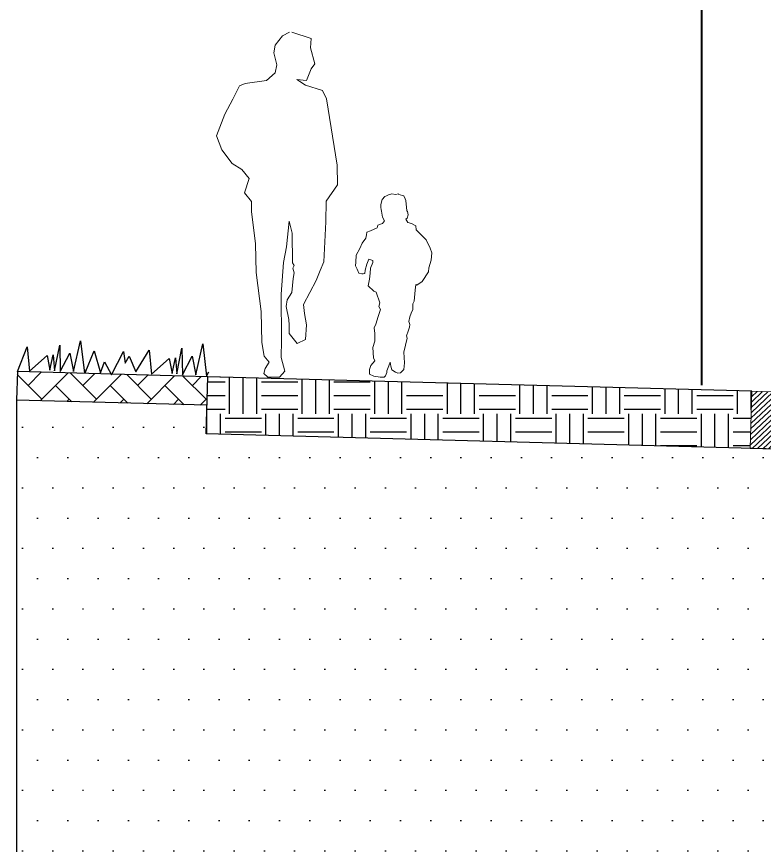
# Model space of a CAD drawing. Header units: metres. Extents: x 34785 to 38791, y 49888 to 55971.
# Drawn here: x 37614.084 to 37618.01, y 51723.69 to 51728.041 of the extents above; entities that cross this region are included whole.
import ezdxf

# ---------------------------------------------------------------- set-up
doc = ezdxf.new("R2010")
doc.units = ezdxf.units.M
for name, color, linetype, lineweight in [('12000000', 251, 'Continuous', 0), ('_pk', 7, 'Continuous', 30), ('ГЕНПЛАН ПЛОЩІ', 7, 'Continuous', 0), ('Слой 1', 250, 'Continuous', 0)]:
    doc.layers.add(name, color=color, linetype=linetype, lineweight=lineweight)

# ---------------------------------------------------------------- blocks, each defined once
blk = doc.blocks.new('1')
at = {"layer": 'ГЕНПЛАН ПЛОЩІ', "color": 7, "linetype": 'Continuous', "lineweight": 0}
blk.add_line((4178.651, -713.944), (4178.651, -713.544), dxfattribs=at)
at = {"layer": 'ГЕНПЛАН ПЛОЩІ', "color": 7, "linetype": 'Continuous', "lineweight": 0, "flags": 128}
for points in [[(4178.651, -713.544), (4178.651, -713.404), (4178.651, -713.121), (4178.651, -712.838), (4178.651, -712.555), (4178.651, -712.444)], [(4177.151, -713.944), (4177.262, -713.944), (4177.545, -713.944), (4177.828, -713.944), (4178.111, -713.944), (4178.651, -713.944)]]:
    blk.add_lwpolyline(points, dxfattribs=at)
at = {"layer": 'Слой 1', "color": 7, "linetype": 'Continuous', "lineweight": 0}
for p, q in [((4177.151, -713.944), (4177.151, -710.944)), ((4177.151, -710.944), (4178.222, -710.944)), ((4178.282, -710.944), (4177.151, -712.075)), ((4177.999, -710.944), (4177.151, -711.792)), ((4177.716, -710.944), (4177.151, -711.509)), ((4177.434, -710.944), (4177.151, -711.227)), ((4178.416, -711.093), (4177.151, -712.358)), ((4178.651, -712.444), (4178.419, -711.11)), ((4178.458, -711.334), (4177.151, -712.641)), ((4178.5, -711.575), (4177.151, -712.924)), ((4178.542, -711.816), (4177.151, -713.207)), ((4178.584, -712.057), (4177.151, -713.49)), ((4178.626, -712.298), (4177.151, -713.773)), ((4178.651, -712.555), (4177.262, -713.944)), ((4178.651, -712.838), (4177.545, -713.944)), ((4178.651, -713.121), (4177.828, -713.944)), ((4178.651, -713.404), (4178.111, -713.944))]:
    blk.add_line(p, q, dxfattribs=at)
at = {"layer": 'Слой 1', "color": 7, "linetype": 'Continuous', "lineweight": 0, "extrusion": (0, 0, -1)}
blk.add_arc((-4178.222, -711.144), 0.2, 90, 170.1128, dxfattribs=at)
blk = doc.blocks.new('23ук_2')
at = {"layer": '12000000', "color": 0, "linetype": 'Continuous', "lineweight": -2, "ltscale": 100}
for p, q in [((-0.06545, 0.15626), (-0.06177, 0.15807)), ((-0.06066, 0.15807), (-0.05052, 0.15473)), ((-0.06927, 0.15133), (-0.06545, 0.15626)), ((-0.05052, 0.15473), (-0.0508, 0.14994)), ((-0.06996, 0.1473), (-0.06927, 0.15133)), ((-0.0508, 0.14994), (-0.04858, 0.14147)), ((-0.06843, 0.14092), (-0.06996, 0.1473)), ((-0.06926, 0.13676), (-0.06843, 0.14092)), ((-0.04858, 0.14147), (-0.05045, 0.13897)), ((-0.07385, 0.13279), (-0.06926, 0.13676)), ((-0.05045, 0.13897), (-0.05288, 0.13279)), ((-0.08808, 0.12995), (-0.08516, 0.13127)), ((-0.08516, 0.13127), (-0.07385, 0.13279)), ((-0.05288, 0.13279), (-0.05802, 0.13328)), ((-0.05802, 0.13328), (-0.05344, 0.13036)), ((-0.09155, 0.12301), (-0.08808, 0.12995)), ((-0.05344, 0.13036), (-0.04441, 0.12752)), ((-0.04441, 0.12752), (-0.04233, 0.12314)), ((-0.09572, 0.11502), (-0.09155, 0.12301)), ((-0.04233, 0.12314), (-0.03684, 0.08829)), ((-0.10023, 0.10377), (-0.09572, 0.11502)), ((-0.09731, 0.09642), (-0.10023, 0.10377)), ((-0.09197, 0.0892), (-0.09731, 0.09642)), ((-0.08683, 0.086), (-0.09197, 0.0892)), ((-0.03684, 0.08829), (-0.03664, 0.07802)), ((-0.08296, 0.0813), (-0.08683, 0.086)), ((-0.08547, 0.07378), (-0.08296, 0.0813)), ((-0.03664, 0.07802), (-0.0425, 0.06949)), ((-0.08176, 0.0692), (-0.08547, 0.07378)), ((-0.01319, 0.07029), (-0.0138, 0.06767)), ((-0.01183, 0.07183), (-0.01319, 0.07029)), ((-0.01094, 0.07226), (-0.01183, 0.07183)), ((-0.00986, 0.07282), (-0.01094, 0.07226)), ((-0.00808, 0.07329), (-0.00986, 0.07282)), ((-0.00616, 0.07291), (-0.00808, 0.07329)), ((-0.00453, 0.07333), (-0.00616, 0.07291)), ((-0.00447, 0.07287), (-0.00453, 0.07333)), ((-0.00175, 0.07221), (-0.00447, 0.07287)), ((-0.00104, 0.07074), (-0.00175, 0.07221)), ((-0.00078, 0.06973), (-0.00104, 0.07074)), ((-0.00029, 0.06445), (-0.00078, 0.06973)), ((-0.08176, 0.06399), (-0.08176, 0.0692)), ((-0.0425, 0.06949), (-0.04268, 0.05865)), ((-0.0138, 0.06767), (-0.0138, 0.06607)), ((-0.0138, 0.06607), (-0.01375, 0.06504)), ((-0.07961, 0.04698), (-0.08176, 0.06399)), ((-0.01375, 0.06504), (-0.01347, 0.06414)), ((-0.01347, 0.06414), (-0.01328, 0.06317)), ((-0.01328, 0.06317), (-0.01303, 0.06112)), ((-0.01303, 0.06112), (-0.01191, 0.05913)), ((0.00011, 0.06397), (-0.00029, 0.06445)), ((-0.00008, 0.06044), (0.0004, 0.06235)), ((0.0004, 0.06235), (0.00011, 0.06397)), ((-0.06205, 0.05893), (-0.06343, 0.04546)), ((-0.06045, 0.05261), (-0.06205, 0.05893)), ((-0.04268, 0.05865), (-0.04372, 0.03768)), ((-0.01539, 0.05681), (-0.01571, 0.05537)), ((-0.013, 0.05777), (-0.01539, 0.05681)), ((-0.01191, 0.05913), (-0.013, 0.05777)), ((-0.00066, 0.06), (-0.00008, 0.06044)), ((0.00024, 0.0582), (-0.00066, 0.06)), ((0.00215, 0.05773), (0.00024, 0.0582)), ((0.00454, 0.05645), (0.00215, 0.05773)), ((-0.06024, 0.03699), (-0.06045, 0.05261)), ((-0.02129, 0.05314), (-0.02145, 0.05171)), ((-0.01922, 0.05394), (-0.02129, 0.05314)), ((-0.01571, 0.05537), (-0.01922, 0.05394)), ((0.0047, 0.05438), (0.00454, 0.05645)), ((0.00997, 0.04911), (0.0047, 0.05438)), ((-0.02177, 0.04995), (-0.02368, 0.0474)), ((-0.02145, 0.05171), (-0.02177, 0.04995)), ((0.01204, 0.04481), (0.00997, 0.04911)), ((-0.07926, 0.03199), (-0.07961, 0.04698)), ((-0.06343, 0.04546), (-0.06496, 0.03719)), ((-0.02496, 0.04453), (-0.02687, 0.04102)), ((-0.02368, 0.0474), (-0.02496, 0.04453)), ((0.01284, 0.04226), (0.01204, 0.04481)), ((-0.02687, 0.04102), (-0.02703, 0.03735)), ((0.01252, 0.03843), (0.01284, 0.04226)), ((-0.06496, 0.03719), (-0.06614, 0.0206)), ((-0.05941, 0.0356), (-0.06024, 0.03699)), ((-0.0601, 0.03435), (-0.05941, 0.0356)), ((-0.04372, 0.03768), (-0.04566, 0.03303)), ((-0.02703, 0.03735), (-0.02719, 0.03544)), ((-0.02719, 0.03544), (-0.02623, 0.03369)), ((-0.02201, 0.0333), (-0.02126, 0.03633)), ((-0.02126, 0.03633), (-0.02021, 0.03902)), ((-0.02021, 0.03902), (-0.0181, 0.03831)), ((-0.0181, 0.03719), (-0.01922, 0.03432)), ((-0.0181, 0.03831), (-0.0181, 0.03719)), ((0.0114, 0.03444), (0.01252, 0.03843)), ((-0.07676, 0.01144), (-0.07926, 0.03199)), ((-0.05934, 0.03185), (-0.0601, 0.03435)), ((-0.05989, 0.02879), (-0.05934, 0.03185)), ((-0.04566, 0.03303), (-0.04788, 0.02775)), ((-0.02623, 0.03369), (-0.02536, 0.03162)), ((-0.02536, 0.03162), (-0.02386, 0.03128)), ((-0.02386, 0.03128), (-0.02313, 0.03137)), ((-0.02313, 0.03137), (-0.02221, 0.03152)), ((-0.02221, 0.03152), (-0.02201, 0.0333)), ((-0.01953, 0.03161), (-0.01985, 0.02842)), ((-0.01922, 0.03432), (-0.01953, 0.03161)), ((0.00789, 0.02727), (0.01124, 0.03237)), ((0.01124, 0.03237), (0.0114, 0.03444)), ((-0.06059, 0.0215), (-0.05989, 0.02879)), ((-0.04788, 0.02775), (-0.05448, 0.01512)), ((-0.01985, 0.02842), (-0.02049, 0.02492)), ((0.0051, 0.02527), (0.00789, 0.02727)), ((-0.02049, 0.02492), (-0.01762, 0.02217)), ((-0.01762, 0.02217), (-0.01635, 0.02169)), ((0.00359, 0.0169), (0.00423, 0.0228)), ((0.00423, 0.0228), (0.00459, 0.02572)), ((0.00459, 0.02572), (0.0051, 0.02527)), ((-0.06614, 0.0206), (-0.066, -0.00356)), ((-0.06364, 0.01421), (-0.06302, 0.01762)), ((-0.06302, 0.01762), (-0.06059, 0.0215)), ((-0.01635, 0.02169), (-0.01443, 0.01611)), ((-0.06211, 0.00734), (-0.06364, 0.01421)), ((-0.05448, 0.01512), (-0.05399, 0.0104)), ((-0.01443, 0.01611), (-0.01491, 0.01419)), ((-0.01491, 0.01419), (-0.01411, 0.0126)), ((0.00295, 0.01547), (0.00359, 0.0169)), ((0.00295, 0.0126), (0.00295, 0.01547)), ((-0.07635, -0.00481), (-0.07676, 0.01144)), ((-0.05399, 0.0104), (-0.05288, 0.00456)), ((-0.01523, 0.00893), (-0.0165, 0.00494)), ((-0.01411, 0.0126), (-0.01523, 0.00893)), ((0.00088, 0.00622), (0.00136, 0.00877)), ((0.00136, 0.00877), (0.00199, 0.01068)), ((0.00199, 0.01068), (0.00295, 0.0126)), ((-0.06198, 0.00429), (-0.06211, 0.00734)), ((-0.05288, 0.00456), (-0.05337, -0.00321)), ((-0.0165, 0.00494), (-0.0173, 0.00287)), ((0.00136, 0.00462), (0.00088, 0.00622)), ((0.0012, 0.00335), (0.00136, 0.00462)), ((-0.06205, -0.00002), (-0.06198, 0.00429)), ((-0.0173, 0.00287), (-0.01698, 0)), ((-0.01698, 0), (-0.01698, -0.00399)), ((-0.0004, -0.00128), (0.0004, 0.00128)), ((0.0004, 0.00128), (0.0012, 0.00335)), ((-0.066, -0.00356), (-0.06628, -0.01258)), ((-0.05788, -0.00529), (-0.06205, -0.00002)), ((-0.05337, -0.00321), (-0.05788, -0.00529)), ((-0.01698, -0.00399), (-0.0181, -0.00734)), ((-0.00183, -0.00989), (-0.00008, -0.00239)), ((-0.00008, -0.00239), (-0.0004, -0.00128)), ((-0.0751, -0.01196), (-0.07635, -0.00481)), ((-0.0181, -0.00734), (-0.01778, -0.01276)), ((-0.07258, -0.01503), (-0.0751, -0.01196)), ((-0.06628, -0.01258), (-0.06434, -0.0198)), ((-0.01778, -0.01276), (-0.01698, -0.01435)), ((-0.00136, -0.01547), (-0.00183, -0.00989)), ((-0.07468, -0.01835), (-0.07258, -0.01503)), ((-0.01906, -0.01674), (-0.01985, -0.01898)), ((-0.01698, -0.01435), (-0.01906, -0.01674)), ((-0.01076, -0.01961), (-0.00965, -0.01706)), ((-0.00965, -0.01706), (-0.00901, -0.01515)), ((-0.00901, -0.01515), (-0.00869, -0.01722)), ((-0.00869, -0.01722), (-0.00805, -0.01914)), ((-0.00183, -0.01898), (-0.00136, -0.01547)), ((-0.07524, -0.02098), (-0.07468, -0.01835)), ((-0.07322, -0.02293), (-0.07524, -0.02098)), ((-0.06434, -0.0198), (-0.06704, -0.023)), ((-0.01985, -0.01898), (-0.01985, -0.02137)), ((-0.01985, -0.02137), (-0.01762, -0.02248)), ((-0.0114, -0.02232), (-0.01076, -0.02057)), ((-0.01076, -0.02057), (-0.01076, -0.01961)), ((-0.00805, -0.01914), (-0.00614, -0.02025)), ((-0.00614, -0.02025), (-0.00502, -0.02089)), ((-0.00502, -0.02089), (-0.00359, -0.02073)), ((-0.00359, -0.02073), (-0.00183, -0.01898)), ((-0.06704, -0.023), (-0.07322, -0.02293)), ((-0.01762, -0.02248), (-0.01427, -0.02296)), ((-0.01427, -0.02296), (-0.01204, -0.02296)), ((-0.01204, -0.02296), (-0.0114, -0.02232))]:
    blk.add_line(p, q, dxfattribs=at)

msp = doc.modelspace()

# ---------------------------------------------------------------- hatches: boundary and pattern name
at = {"transparency": 33554687}
h = msp.add_hatch(dxfattribs=at)
h.set_pattern_fill('AR-HBONE', color=256, scale=0.001)
h.set_pattern_definition([(45, (37199.75937, 51796.65328), (0, 0.143684098), [0.3048, -0.1016]), (135, (37199.83122, 51796.72512), (1e-17, 0.143684098), [0.3048, -0.1016])])
h.paths.add_polyline_path([(37615.0873, 51726.1503), (37614.0877, 51726.1771), (37614.0837, 51726.0272), (37615.0833, 51726.0004)])
h = msp.add_hatch(dxfattribs=at)
h.set_pattern_fill('EARTH', color=256, scale=0.03)
h.set_pattern_definition([(0, (37209.22292, 51827.32617), (0.1905, 0.1905), [0.1905, -0.1905]), (0, (37209.22292, 51827.3976), (0.1905, 0.1905), [0.1905, -0.1905]), (0, (37209.22292, 51827.46904), (0.1905, 0.1905), [0.1905, -0.1905]), (90, (37209.24673, 51827.49285), (-0.1905, 0.1905), [0.1905, -0.1905]), (90, (37209.31817, 51827.49285), (-0.1905, 0.1905), [0.1905, -0.1905]), (90, (37209.3896, 51827.49285), (-0.1905, 0.1905), [0.1905, -0.1905])])
h.paths.add_polyline_path([(37617.9437, 51726.0741), (37615.0873, 51726.1503), (37615.0793, 51725.8504), (37617.9349, 51725.7738)])
h = msp.add_hatch(dxfattribs=at)
h.set_pattern_fill('DOTS', color=256, scale=0.1)
h.set_pattern_definition([(0, (37209.22292, 51827.32617), (0.079375, 0.15875), [0, -0.15875])])
h.paths.add_polyline_path([(37625.592, 51725.0431), (37618.0816, 51725.1199), (37618.0848, 51725.7698), (37615.0793, 51725.8504), (37615.0833, 51726.0004), (37614.0837, 51726.0272), (37614.0837, 51717.5675), (37625.3294, 51717.5675), (37625.3294, 51718.4477), (37625.3294, 51718.6337), (37625.592, 51718.6337)])

# ---------------------------------------------------------------- linework, layer by layer
at = {"lineweight": 30}
for p, q in [((37614.0879, 51726.1771), (37614.0837, 51726.0272)), ((37615.0873, 51726.1503), (37614.0877, 51726.1771)), ((37615.0793, 51725.8504), (37615.0873, 51726.1503)), ((37617.9437, 51726.0741), (37615.0873, 51726.1503)), ((37618.0848, 51725.7698), (37615.0793, 51725.8504))]:
    msp.add_line(p, q, dxfattribs=at)
msp.add_line((37615.0833, 51726.0004), (37614.0837, 51726.0272))
at = {"color": 3, "flags": 128}
for points in [[(37614.0879, 51726.1771), (37614.0879, 51726.1771), (37614.1387, 51726.3067), (37614.151, 51726.1796), (37614.2439, 51726.2627), (37614.2586, 51726.1845), (37614.2757, 51726.2652), (37614.2831, 51726.1821), (37614.31, 51726.3165), (37614.3124, 51726.1772), (37614.3638, 51726.275), (37614.3834, 51726.1772), (37614.4201, 51726.3385), (37614.4397, 51726.1698), (37614.4519, 51726.1918)], [(37614.4433, 51726.1712), (37614.4917, 51726.2856), (37614.5235, 51726.1707), (37614.5455, 51726.2294), (37614.5822, 51726.161), (37614.6458, 51726.2832), (37614.6532, 51726.2221), (37614.6752, 51726.2587), (37614.7095, 51726.1756), (37614.7804, 51726.2905), (37614.7926, 51726.1634), (37614.8856, 51726.2465), (37614.9003, 51726.1683), (37614.9174, 51726.249), (37614.9248, 51726.1658), (37614.9517, 51726.3003), (37614.9541, 51726.161), (37615.0055, 51726.2587), (37615.0251, 51726.161), (37615.0618, 51726.3223), (37615.0813, 51726.1536), (37615.0936, 51726.1756)]]:
    msp.add_lwpolyline(points, dxfattribs=at)
at = {"flags": 128}
msp.add_lwpolyline([(37614.0837, 51726.0272), (37614.0837, 51717.5675), (37694.6582, 51717.5675), (37694.6582, 51725.7572)], dxfattribs=at)
at = {"layer": '_pk', "color": 7, "lineweight": 40, "ltscale": 100}
msp.add_line((37617.6802, 51731.5746), (37617.6802, 51726.1057), dxfattribs=at)
msp.add_line((37617.6802, 51731.5746), (37617.6802, 51726.1057), dxfattribs=at)

# ---------------------------------------------------------------- block references
at = {"lineweight": 0, "xscale": 10, "yscale": 10, "zscale": 10}
msp.add_blockref('23ук_2', (37616.1348, 51726.3776), dxfattribs=at)
at = {"xscale": 0.1, "yscale": 0.1, "zscale": 0.1, "rotation": 358.3088012581151}
msp.add_blockref('1', (37202.5087, 51809.4654), dxfattribs=at)

doc.saveas('drawing.dxf')
